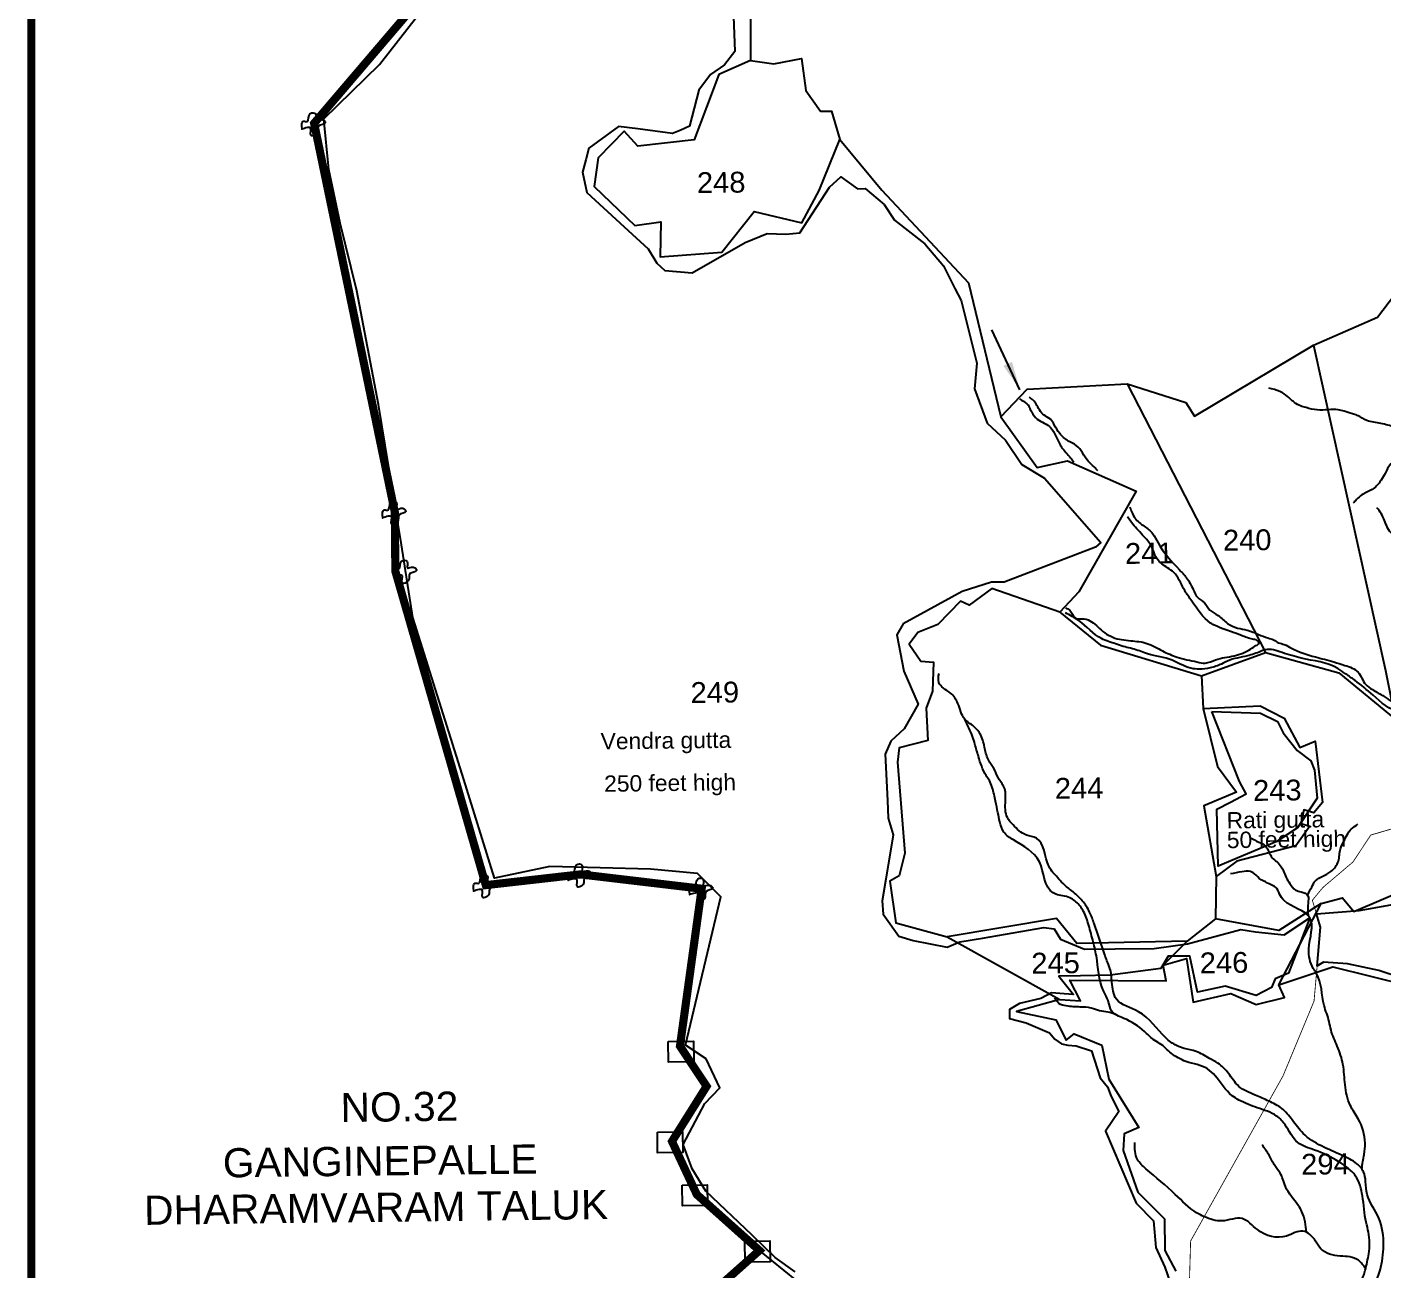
# Model space of a CAD drawing. Header units: feet. Extents: x 806214 to 813245, y 1575800 to 1585148.
# Drawn here: x 806214 to 807881, y 1580432 to 1581960 of the extents above; entities that cross this region are included whole.
import ezdxf
from ezdxf.enums import TextEntityAlignment as Align

# ---------------------------------------------------------------- set-up
doc = ezdxf.new("R2010")
doc.units = ezdxf.units.FT
doc.header["$LTSCALE"] = 15
doc.header["$MEASUREMENT"] = 0
doc.linetypes.add('HIDDEN2', pattern=[0.1875, 0.125, -0.0625])
for name, color, linetype in [('HILL', 17, 'Continuous'), ('PLOT', 7, 'Continuous'), ('PLOT NO', 7, 'Continuous'), ('ROADS', 6, 'Continuous'), ('TANKS-STREAM', 4, 'Continuous'), ('TEXT', 1, 'Continuous'), ('VILLAGE STONES', 240, 'Continuous')]:
    doc.layers.add(name, color=color, linetype=linetype)
doc.layers.add('VILLAGE BOUNDRY', color=5, linetype='HIDDEN2', lineweight=100)
doc.styles.get("Standard").update_dxf_attribs({"font": 'arial.ttf'})
doc.linetypes.add('DOTS', pattern='A,1e-06,-3,["●",Standard,S=3,R=0,X=-1.25,Y=-1.25],-3', length=6.000001)
doc.dimstyles.get("Standard").update_dxf_attribs({"dimtxt": 0.18, "dimasz": 35, "dimexe": 0.18, "dimexo": 0.0625, "dimgap": 0.09, "dimtad": 0, "dimtih": 1, "dimtoh": 1, "dimdec": 4, "dimzin": 0, "dimdsep": 46, "dimtxsty": 'Standard', "dimcen": 0.09, "dimadec": 0, "dimazin": 0, "dimtfac": 1, "dimtdec": 4, "dimtofl": 0, "dimtmove": 0, "dimatfit": 3, "dimfxl": 1, "dimtolj": 1, "dimtzin": 0, "dimarcsym": 0})

msp = doc.modelspace()

# ---------------------------------------------------------------- linework, layer by layer
at = {"layer": 'HILL', "lineweight": -2}
for points in [[(807158.2, 1580429.5), (807133.7, 1580447.2), (807105.2, 1580474.7), (807048.4, 1580529), (807031.5, 1580556.4), (807020.6, 1580586), (807046.9, 1580636.8), (807065.7, 1580656), (807048.6, 1580691.4), (807023.2, 1580708.4), (807066.8, 1580890.9), (807038.2, 1580919.4), (806980.2, 1580924.6), (806856.3, 1580927.9), (806788.3, 1580913.5), (806748.6, 1581041.6), (806687.8, 1581234.2), (806674.2, 1581323.7), (806645.9, 1581495.9), (806619.3, 1581635.7), (806598.7, 1581719.1), (806584.5, 1581785), (806578.4, 1581847.2), (806647.1, 1581914), (806717, 1582004.3)], [(807082.4, 1581973.2), (807083.9, 1581930.1), (807071.1, 1581913.8), (807054.1, 1581901.7), (807039.8, 1581882.7), (807028.1, 1581838.4), (807017.5, 1581833.4), (807007.5, 1581829.3), (806964.5, 1581834.9), (806941, 1581837.9), (806904.4, 1581811.1), (806900.6, 1581797), (806896.8, 1581781.8), (806902, 1581756.6), (806947.7, 1581714.6), (806977.5, 1581687.3), (806987.9, 1581669.8), (806997.8, 1581660.7), (807031.6, 1581658.1), (807096.7, 1581695.2), (807123.9, 1581706.2), (807146.8, 1581705.6), (807164.1, 1581707.1), (807200.2, 1581763.3), (807214.4, 1581775.9), (807235, 1581761.3), (807244.4, 1581761.7), (807267.5, 1581741.9), (807280.3, 1581722.9), (807317.5, 1581693.5), (807340.4, 1581666.4), (807354.5, 1581638.8), (807362.2, 1581623.8), (807381.4, 1581546.8), (807378.9, 1581515.2), (807394.5, 1581473.3), (807416.7, 1581452.1), (807436.8, 1581422.5), (807465, 1581405.6), (807534.1, 1581326.4), (807527.6, 1581320.8), (807415.4, 1581277.8), (807399.5, 1581277.6), (807363.5, 1581266), (807291.1, 1581226.5), (807283.1, 1581212.9), (807291.9, 1581168.2), (807309.3, 1581127.5), (807292.2, 1581097.1), (807276, 1581082), (807269, 1581066), (807271.7, 1581009.1), (807272.7, 1580987.5), (807278.5, 1580966.8), (807269.5, 1580912.6), (807265.1, 1580885.8), (807266.3, 1580869.4), (807285.6, 1580842.3), (807303.1, 1580837.2), (807345.1, 1580828.9), (807360.5, 1580835.3), (807388.5, 1580839.9), (807445.3, 1580849.8), (807463.8, 1580853), (807476.8, 1580851.2), (807484.3, 1580838.6), (807514.2, 1580826.3), (807551.6, 1580826.8), (807599.8, 1580827.1), (807640.5, 1580833.1), (807706.3, 1580850.6), (807724.2, 1580847.8), (807759.6, 1580844), (807791.2, 1580864.9), (807764.8, 1580796.9), (807748.3, 1580789.7), (807744.1, 1580779.1), (807725.3, 1580769.2), (807686.9, 1580780.7), (807652.8, 1580773.6), (807643.7, 1580817.6), (807617, 1580817.6), (807607.9, 1580802.5), (807545.7, 1580794.4), (807509.2, 1580793.6), (807482.3, 1580793), (807500.5, 1580770.6), (807489.2, 1580771.5), (807473.5, 1580772.6), (807460.1, 1580765.8), (807433.9, 1580759.5), (807421.7, 1580752), (807421.8, 1580741.1), (807442.2, 1580735.7), (807470.9, 1580723.6), (807477.7, 1580715.7), (807485.7, 1580709.8), (807493.7, 1580708.3), (807503.7, 1580707.4), (807522.7, 1580701.4), (807533.1, 1580668), (807542.3, 1580656.9), (807546.9, 1580645.1), (807556.2, 1580626.8), (807539.8, 1580602.7), (807577.5, 1580514.1), (807598.8, 1580492.5), (807601.8, 1580459.7), (807613, 1580435.2), (807622.6, 1580407.1)], [(807670.7, 1581118.6), (807730.3, 1581116.5), (807751.5, 1581106.5), (807758.5, 1581092.5), (807775.4, 1581070.7), (807792.5, 1581057.9), (807797, 1581046.5), (807800.3, 1581012.1), (807775.9, 1580975.7), (807750.4, 1580958.6), (807678.2, 1580928.5), (807676.9, 1580998.7), (807693.6, 1581007.3), (807712.8, 1581017.2), (807704.8, 1581032.7), (807670.7, 1581118.6)], [(807800.1, 1580805.6), (807804.3, 1580853.6), (807799.2, 1580870), (807851.9, 1580873.9), (807902.1, 1580883.1)], [(807903.5, 1580791.3), (807875.8, 1580800.3), (807837.3, 1580808.5), (807808, 1580810.4), (807801.9, 1580806.8), (807800.1, 1580805.6)]]:
    msp.add_lwpolyline(points, dxfattribs=at)
at = {"layer": 'PLOT', "lineweight": -2}
for points in [[(807103.4, 1581991.6), (807103.3, 1581918.9), (807131.9, 1581914.8), (807166.1, 1581921.5), (807171.1, 1581882.2), (807189.5, 1581856.7), (807203, 1581856.9), (807213.2, 1581822), (807264.8, 1581759.7), (807371.3, 1581645.7), (807411, 1581481), (807443.3, 1581514.9), (807566.4, 1581521.7), (807638.8, 1581498.7), (807649.4, 1581481.8), (807795.8, 1581569.1), (807874.5, 1581603.6), (807895.3, 1581630.9)], [(807103.3, 1581918.9), (807064.5, 1581901.9), (807034, 1581821.7), (806964.8, 1581813.8), (806947.8, 1581832), (806915.9, 1581799.3), (806911, 1581764.1), (806961.1, 1581716), (806993.1, 1581720.7), (806992, 1581677.8), (807068.1, 1581683.2), (807107.7, 1581733.3), (807166.4, 1581719.5), (807187.6, 1581759.2), (807213.2, 1581822)], [(807795.8, 1581569.1), (807884.1, 1581169.1), (807896.2, 1581109.3)], [(807657.7, 1581162.4), (807736.6, 1581191.1), (807826.6, 1581166.3), (807896.2, 1581109.3), (807922.5, 1581108.7), (807928, 1581128.9), (808048, 1581162.3), (808093, 1581160.7), (808188, 1581208.8), (808221.7, 1581225.9), (808223.1, 1581274.7), (808423.1, 1581294.8), (808691.7, 1581318.3), (808795.2, 1581293.7), (808780, 1581383.6), (808819.8, 1581471.2), (808835.5, 1581526.2), (808949.3, 1581545.8)], [(807566.4, 1581521.7), (807736.6, 1581191.1)], [(807411, 1581481), (807455.6, 1581418.7), (807493.2, 1581426.8), (807577.4, 1581389.4), (807507, 1581265.7), (807483.6, 1581240.8), (807400.1, 1581269.7), (807372.1, 1581249.3), (807361.7, 1581254.2), (807333.8, 1581225.7), (807309, 1581215.8), (807298.2, 1581201.5), (807312.9, 1581180.4), (807328.5, 1581179.2), (807327.2, 1581143.8), (807319.1, 1581122.6), (807321.2, 1581082.8), (807286.1, 1581073.9), (807284.1, 1581056.2), (807292.9, 1580944.5), (807285.9, 1580916.6), (807274.7, 1580910), (807282.1, 1580858.6), (807345.3, 1580841.4), (807483.6, 1580764.3), (807509.2, 1580762.7), (807495.9, 1580788.4), (807614.6, 1580787.4), (807610.9, 1580806.8), (807639.6, 1580814.9), (807647.8, 1580761), (807694, 1580772), (807725.1, 1580758.5), (807759.8, 1580766.8), (807753.1, 1580782.4), (807805.2, 1580882.4), (807752.8, 1580849.5), (807675.3, 1580863.7), (807640.3, 1580836.1), (807610.9, 1580806.8)], [(807805.2, 1580882.4), (807831.3, 1580889.6), (807845.1, 1580872.6), (807912.6, 1580901.2), (807920.3, 1580938.9), (807935.9, 1580956.2), (807944, 1580940.6), (807992.6, 1580961.9), (808068.3, 1580986), (808090.4, 1580989.6), (808164.3, 1581051.7), (808152.9, 1581070.6), (808173.7, 1581084.7), (808186.4, 1581076.7), (808245.2, 1581127.9), (808265.8, 1581129.2), (808265.3, 1581143.3), (808240.4, 1581229), (808458.8, 1581241.6), (808423.1, 1581294.8)], [(807483.6, 1581240.8), (807533.6, 1581200.3), (807657.7, 1581162.4), (807660.1, 1581122.4), (807677.6, 1581051.1), (807701.1, 1581019.6), (807660.9, 1581002.8), (807675.8, 1580915.9), (807675.3, 1580863.7)], [(807660.1, 1581122.4), (807730, 1581125.6), (807759.7, 1581110.4), (807778.9, 1581074.2), (807797.6, 1581082.3), (807806.5, 1581006.6), (807796.2, 1580993.9), (807783.6, 1580997.7), (807779.9, 1580980.8), (807791, 1580977.6), (807774.1, 1580953.5), (807701.3, 1580934.6), (807675.8, 1580915.9)], [(807640.3, 1580836.1), (807504.6, 1580833.2), (807479.7, 1580863.9), (807345.3, 1580841.4)], [(807753.1, 1580782.4), (807819.4, 1580804.6), (807912, 1580781.7), (807920.8, 1580810.1), (808024, 1580837.9), (808039.1, 1580719.7), (808074.7, 1580669.1), (808056.7, 1580650), (808070.5, 1580573.3), (808107.6, 1580547.7), (808103.4, 1580515.5), (808041.5, 1580515.3), (808055.9, 1580500.1), (808038.7, 1580463.8), (807996.1, 1580421.6), (807924, 1580382.5), (807919.4, 1580360.1), (807867.6, 1580339.4)], [(807483.6, 1580764.3), (807430.4, 1580749.6), (807478.6, 1580739.5), (807491.4, 1580714.6), (807501.4, 1580722.4), (807535.2, 1580708.2), (807543.9, 1580666.6), (807580.9, 1580607), (807562.7, 1580599.4), (807561.4, 1580579), (807579.4, 1580527.7), (807612.3, 1580494.9), (807612.8, 1580456), (807626.4, 1580430.3)], [(807190, 1580394.4), (807114.2, 1580455.9)]]:
    msp.add_lwpolyline(points, dxfattribs=at)
at = {"layer": 'PLOT NO', "color": 5, "linetype": 'Continuous', "lineweight": -2, "const_width": 10.2}
msp.add_lwpolyline([(813239.9, 1576334.5), (806218.8, 1576334.5), (806218.8, 1585142.5), (813239.9, 1585142.5)], close=True, dxfattribs=at)
at = {"layer": 'ROADS', "linetype": 'DOTS', "lineweight": -2, "ltscale": 0.15, "const_width": 1}
msp.add_lwpolyline([(807894.8, 1580975.1), (807866.1, 1580966.7), (807844.1, 1580933.5), (807807.3, 1580902.3), (807794.2, 1580886.5), (807804.3, 1580853.6), (807800.1, 1580805.6), (807796.3, 1580762.5), (807758.1, 1580670.4), (807695.3, 1580558.3), (807644.5, 1580467.5), (807642.8, 1580408.5)], dxfattribs=at)
at = {"layer": 'TANKS-STREAM', "lineweight": -2}
for points in [[(807569.7, 1581370.4), (807572.2, 1581363.8), (807576.1, 1581356.4), (807587.4, 1581346.5), (807598, 1581337.2), (807604.4, 1581326), (807630.7, 1581292.9), (807639.4, 1581283.1), (807647.5, 1581268.7), (807653.2, 1581258.7), (807661.4, 1581252.2), (807668.2, 1581243.3), (807678.3, 1581236.7), (807690, 1581226.8), (807702.3, 1581221.2), (807714.1, 1581218.6), (807728.1, 1581213.4), (807739.5, 1581209.1), (807746.6, 1581206.6), (807752.6, 1581203.2), (807759.7, 1581201), (807768.4, 1581196.5), (807797.9, 1581185.8), (807820.6, 1581179.6), (807834.2, 1581175.3), (807850.6, 1581166.8), (807859.8, 1581151.9), (807868, 1581145.6), (807882.5, 1581137), (807893, 1581130.5), (807903.1, 1581127.4), (807911.4, 1581130.1), (807920.5, 1581137.7), (807932.4, 1581144.3), (807943.1, 1581147), (807953.4, 1581149.7), (807961.2, 1581152.3), (807967.4, 1581156.7), (807978.4, 1581162.8), (808001.8, 1581170.4), (808025.3, 1581176.2), (808036.2, 1581176.4), (808049, 1581176.8), (808064.9, 1581175.7), (808077.1, 1581176), (808089, 1581185), (808104.7, 1581194.6), (808121.5, 1581201.6), (808136.1, 1581211.3), (808163.1, 1581223), (808184.4, 1581229.2), (808198.5, 1581235), (808211.4, 1581244.1), (808213.3, 1581247.3), (808194.9, 1581265.1), (808189.2, 1581271.3), (808185.5, 1581277), (808167.8, 1581300.3), (808150.9, 1581311.1), (808106.4, 1581358.5), (808080.9, 1581377), (808073.2, 1581387.1), (808055.8, 1581406), (808051.6, 1581415.6), (808032.9, 1581450.4), (808013.5, 1581475.8), (808006.1, 1581486.3), (807998.4, 1581501.6), (807993.8, 1581511.8), (807987.5, 1581549), (807986.1, 1581555.1), (807981.9, 1581563.6)], [(807530.2, 1581414.6), (807525.8, 1581419.6), (807518.7, 1581426.3), (807503.9, 1581445.7), (807494.1, 1581451.2), (807483.5, 1581460.5), (807476.9, 1581471.2), (807472, 1581478.1), (807464.4, 1581482.9), (807458.6, 1581489.5), (807454.5, 1581496.7), (807451.2, 1581501), (807446.3, 1581505)], [(807961.8, 1581450.2), (807951.4, 1581458.9), (807936.8, 1581455.9), (807919.9, 1581459.5), (807903.5, 1581464.9), (807894.8, 1581468.3), (807887.1, 1581470.7), (807869.8, 1581474.4), (807861.2, 1581476.4), (807849.5, 1581482.7), (807843.4, 1581484.8), (807833.5, 1581487.7), (807826.1, 1581489.7), (807813.6, 1581489.6), (807800.3, 1581489.4), (807786.5, 1581492.2), (807779.6, 1581494.3), (807772.2, 1581498.5), (807767, 1581503.2), (807759.6, 1581509.1), (807754.3, 1581512), (807740.5, 1581516.2)], [(807434.2, 1581502.9), (807443.2, 1581496.9), (807445.6, 1581494.2), (807446.7, 1581491.3), (807449.2, 1581486.5), (807455.8, 1581478.2), (807472.6, 1581467.4), (807475.7, 1581462.8), (807479.3, 1581456.2), (807485.9, 1581443.6), (807496.8, 1581430.6), (807500.9, 1581425.2)], [(807933.7, 1581455.8), (807933.1, 1581442.3), (807926.2, 1581438), (807914.2, 1581435.2), (807902.2, 1581430.8), (807894.1, 1581425.9), (807888.2, 1581419.8), (807882.7, 1581409.4), (807877.2, 1581400.8), (807867.8, 1581391.6), (807855, 1581385), (807848.6, 1581379.3), (807844.4, 1581375)], [(807490.6, 1581245.9), (807495.8, 1581243.1), (807502.4, 1581233.6), (807513.7, 1581232.4), (807530.4, 1581222.6), (807538.9, 1581215.4), (807548.8, 1581209.9), (807571, 1581205.6), (807590.7, 1581202.4), (807610, 1581193.1), (807627.8, 1581185.5), (807652.3, 1581179.6), (807662.6, 1581178.2), (807675.2, 1581182.2), (807698.1, 1581187.1), (807718.2, 1581195.3), (807724.9, 1581199.6), (807728.7, 1581202.5), (807726.5, 1581205.8), (807720.7, 1581207.5), (807707, 1581212.1), (807694.8, 1581216.4), (807685.5, 1581219.7), (807674.9, 1581224.2), (807669.1, 1581227.4), (807646, 1581254.4), (807637.2, 1581267.2), (807625.8, 1581287.4), (807618.1, 1581294.1), (807604.4, 1581304.7), (807595.5, 1581323.3), (807587.1, 1581333.7), (807573.6, 1581349), (807566.7, 1581357.8)], [(808059.8, 1581176.2), (808049.7, 1581188.4), (808041.8, 1581200.6), (808025.1, 1581208.1), (808010.5, 1581218.1), (808000.5, 1581231.2), (807990, 1581254.9), (807986.9, 1581260.4), (807983.9, 1581262.1), (807968.4, 1581273.4), (807960.6, 1581284.4), (807951.5, 1581297.9), (807935.8, 1581315), (807921.9, 1581329.7), (807892.4, 1581337), (807886.8, 1581344.6), (807878.9, 1581362), (807873.7, 1581369.1)], [(809662.7, 1579789.2), (809657.9, 1579797.8), (809658.9, 1579823), (809659.3, 1579837.6), (809661.4, 1579848.2), (809663.8, 1579856.9), (809664.6, 1579882.3), (809668.5, 1579901.3), (809676, 1579929.4), (809688.4, 1579967.4), (809688.3, 1579999.6), (809693.1, 1580034.3), (809691.9, 1580040.7), (809685.1, 1580070.3), (809680.2, 1580079.1), (809666.4, 1580091.5), (809657.9, 1580093.7), (809650.4, 1580112.8), (809638.5, 1580127.5), (809633.9, 1580136.4), (809625.7, 1580163.9), (809618.1, 1580190.1), (809612.4, 1580197.8), (809596.3, 1580211.9), (809590.5, 1580219.8), (809583.7, 1580253.3), (809582.4, 1580266.7), (809577.7, 1580284.2), (809575.7, 1580289.8), (809564.9, 1580297.5), (809542, 1580298.9), (809527.4, 1580299.8), (809503.8, 1580296.5), (809493.8, 1580298), (809489.8, 1580297.7), (809471.9, 1580297.2), (809467.8, 1580292.4), (809457.6, 1580282.7), (809450.6, 1580279.3), (809433.8, 1580278.8), (809411, 1580293), (809406.7, 1580303.6), (809406.7, 1580326.3), (809407.2, 1580366.1), (809412.1, 1580382.1), (809414.7, 1580392.8), (809408.1, 1580408.6), (809388.3, 1580422.1), (809379.2, 1580435.4), (809350.9, 1580471.7), (809324.5, 1580474.9), (809314.4, 1580479.1), (809309.4, 1580480.9), (809297.1, 1580480.8), (809275.2, 1580478.3), (809258.8, 1580480.3), (809249.7, 1580484.6), (809238.3, 1580490.7), (809226.3, 1580499), (809217, 1580509.2), (809211.6, 1580518.7), (809208.6, 1580527.9), (809207.9, 1580533.9), (809212.1, 1580545), (809209.9, 1580572.3), (809208.1, 1580585.1), (809208, 1580596.7), (809208.1, 1580609.9), (809207, 1580630.6), (809206.5, 1580668.2), (809207.7, 1580692.8), (809210, 1580710.4), (809210.3, 1580723.4), (809202.1, 1580738.8), (809197.5, 1580745.8), (809178.7, 1580760.6), (809176.1, 1580768.6), (809163.3, 1580791.4), (809154.6, 1580803.4), (809139, 1580810.7), (809113.2, 1580821.4), (809060.7, 1580836), (809014.7, 1580863), (808995, 1580876.8), (808974.1, 1580898.1), (808958.8, 1580918.9), (808945.1, 1580936.3), (808938.3, 1580951.2), (808931.6, 1580967.7), (808913.5, 1581003.3), (808903.8, 1581015.2), (808890.1, 1581033), (808878.4, 1581044.4), (808863.2, 1581054.2), (808839.5, 1581066.5), (808824.3, 1581071.3), (808788.7, 1581076.3), (808765.3, 1581095.6), (808752.8, 1581119.8), (808732.6, 1581134.5), (808726.8, 1581152), (808719.2, 1581159.9), (808691.9, 1581180.1), (808679.2, 1581193), (808665.9, 1581209.8), (808656.6, 1581250.2), (808652.3, 1581265.1), (808642.7, 1581279.9), (808629.5, 1581293), (808611.2, 1581293.9), (808587.4, 1581288.1), (808572, 1581284), (808543.7, 1581280.8), (808507.8, 1581273.2), (808488.1, 1581275.7), (808415, 1581259.6), (808392.4, 1581254), (808381.5, 1581240.1), (808372.8, 1581228.5), (808363.2, 1581222.6), (808351.3, 1581216.3), (808331.8, 1581213.4), (808306.9, 1581218.8), (808294, 1581222.2), (808272.2, 1581231.6), (808249, 1581245.5), (808237.9, 1581247.6), (808204.4, 1581231.7), (808184.2, 1581222.1), (808156.8, 1581212.5), (808135.3, 1581198.5), (808093.8, 1581177.9), (808089.8, 1581172.6), (808067.5, 1581171), (808053.8, 1581168.4), (808037.4, 1581167.5), (808012.3, 1581158.8), (808004.9, 1581156.3), (807972.9, 1581149), (807944.8, 1581140), (807930.8, 1581134.5), (807914.9, 1581123.1), (807912.2, 1581119.6), (807902.6, 1581118.2), (807868.8, 1581138.6), (807846.3, 1581157), (807835.1, 1581164.9), (807825.4, 1581171.6), (807780.6, 1581184.2), (807757, 1581191.1), (807736.2, 1581194.5), (807730.6, 1581192.5), (807714.5, 1581187), (807689.7, 1581180.6), (807682.6, 1581177), (807668.4, 1581172.3), (807655.2, 1581170.6), (807644.9, 1581171.8), (807618.3, 1581182.9), (807587.9, 1581190.6), (807579.5, 1581193.8), (807561.6, 1581198.6), (807552.2, 1581201.7), (807535.1, 1581208.2), (807507.1, 1581230.4), (807490.6, 1581240)], [(809123.6, 1579708.6), (809124.6, 1579701.4), (809121.9, 1579698.6), (809111.3, 1579698.2), (809101.7, 1579699.1), (809090.6, 1579698.9), (809074.8, 1579696), (809051.6, 1579694.5), (809038.6, 1579692.9), (809027.5, 1579688.8), (809018.3, 1579679.8), (809014.6, 1579676), (809000.6, 1579674.9), (808992.4, 1579675.5), (808973.4, 1579664.9), (808966.8, 1579662.3), (808937.3, 1579656.5), (808913.6, 1579658.2), (808899.3, 1579674), (808890.3, 1579682), (808866.5, 1579697.9), (808836.4, 1579703.6), (808813.8, 1579708.8), (808793.8, 1579712), (808755.5, 1579716.4), (808742.9, 1579717.7), (808722.9, 1579715.2), (808702.7, 1579714.7), (808678.9, 1579718.6), (808668.3, 1579720.7), (808653.2, 1579728.1), (808596.3, 1579728.7), (808578.6, 1579725.2), (808572, 1579720.7), (808569.6, 1579717.5), (808556.3, 1579712.4), (808540.8, 1579709.5), (808532.9, 1579705.7), (808526.4, 1579699.2), (808512.8, 1579695), (808504.5, 1579691.5), (808497.4, 1579689.2), (808481.3, 1579691.2), (808457.5, 1579691.8), (808442.6, 1579692.9), (808425.3, 1579699.3), (808411.4, 1579705.8), (808403.4, 1579715.8), (808384.2, 1579724.9), (808364.2, 1579742), (808352.3, 1579749.7), (808347.7, 1579755.5), (808341.7, 1579762.9), (808335, 1579770.7), (808328.4, 1579784.4), (808319.1, 1579797.6), (808311, 1579806.2), (808293.1, 1579817.6), (808283, 1579818), (808271.4, 1579815.8), (808261.2, 1579803.6), (808257.4, 1579796.9), (808250, 1579774.9), (808242, 1579759.6), (808239.4, 1579753.4), (808222.4, 1579734.2), (808208.3, 1579729.9), (808175.5, 1579714.2), (808145.5, 1579702.5), (808138.4, 1579699.2), (808132.8, 1579696.9), (808122.5, 1579693.3), (808082.5, 1579692.2), (808068.2, 1579693.1), (808026.7, 1579692.9), (808006.5, 1579695.2), (807989, 1579708.6), (807974, 1579717), (807961.1, 1579725), (807923.7, 1579736.1), (807902.9, 1579733.9), (807883.3, 1579736.1), (807864.4, 1579758.8), (807858.2, 1579778), (807843.7, 1579786.1), (807811.5, 1579807.4), (807786, 1579834.1), (807770.4, 1579857), (807765.9, 1579876.9), (807765.7, 1579892.8), (807767.1, 1579906.4), (807770.7, 1579975.5), (807769.6, 1580005.1), (807772.2, 1580023.9), (807772.7, 1580035.1), (807766.5, 1580062.8), (807762.5, 1580073.5), (807744.4, 1580103.9), (807747.6, 1580130.9), (807744.3, 1580147.6), (807743.7, 1580164.8), (807745.3, 1580185.9), (807745.8, 1580208.5), (807746.4, 1580223.3), (807744.3, 1580240.1), (807752.3, 1580258.4), (807756.3, 1580278.4), (807764.2, 1580303.8), (807781.7, 1580336.8), (807798.8, 1580348.4), (807814.3, 1580354.4), (807829.1, 1580363.2), (807845.7, 1580379.8), (807853.4, 1580386.9), (807860.3, 1580395.2), (807877.5, 1580431.7), (807881.8, 1580461.8), (807875.9, 1580495.7), (807861.8, 1580524.8), (807859.7, 1580540.8), (807857.2, 1580552.4), (807848.9, 1580562.5), (807830.8, 1580572.8), (807783, 1580599.8), (807769.5, 1580616.4), (807756.5, 1580630.6), (807740.7, 1580639.4), (807723.8, 1580647), (807703.8, 1580657.7), (807691.1, 1580673.5), (807678, 1580686.2), (807667.8, 1580691.9), (807651.2, 1580700.7), (807636.7, 1580704.4), (807627.3, 1580707.8), (807613.9, 1580717.4), (807580.5, 1580749.4), (807553.2, 1580764.9), (807547.7, 1580785.7), (807545.3, 1580802.6), (807541.6, 1580812.1), (807539, 1580819.5), (807525.9, 1580857.9), (807520.3, 1580872), (807511.3, 1580885.9), (807498.3, 1580898.1), (807487.7, 1580907), (807480.8, 1580914.5), (807470.5, 1580927.8), (807455, 1580962.7), (807442.5, 1580966.7), (807426.2, 1580979.2), (807419.2, 1580988.1), (807416.8, 1581008.7), (807415.2, 1581025.2), (807408.2, 1581036.5), (807402.5, 1581048.5), (807396.2, 1581058.4), (807391.5, 1581072.8), (807386.5, 1581089.3), (807378, 1581100.2), (807366.5, 1581109.4), (807358.3, 1581128.5), (807349.2, 1581141.2), (807340.5, 1581147.3), (807334.9, 1581154.4), (807335.1, 1581165.5)], [(807784.9, 1579816.1), (807776.6, 1579823.9), (807767.8, 1579836.5), (807755.8, 1579852.8), (807754.3, 1579861.7), (807752.7, 1579874.4), (807755, 1579898.3), (807754.8, 1579913.6), (807758.8, 1579939.8), (807759.2, 1579949.3), (807761.5, 1580008.9), (807761.2, 1580028), (807756.8, 1580047.9), (807750, 1580064.6), (807739.4, 1580083.3), (807733.2, 1580119.2), (807735.6, 1580143.2), (807735.8, 1580158.9), (807735.6, 1580172.3), (807735.4, 1580192.2), (807735.7, 1580225.6), (807735.5, 1580241.6), (807741, 1580263.9), (807745, 1580277), (807752.4, 1580303.8), (807761.6, 1580332.7), (807767.9, 1580345.8), (807772.9, 1580352), (807783.9, 1580356.3), (807797.6, 1580363), (807825.8, 1580378.3), (807839.8, 1580393.8), (807851, 1580412.3), (807857.4, 1580425.4), (807859.2, 1580431.6), (807863.6, 1580451.9), (807863.3, 1580478.3), (807860.4, 1580490.5), (807855.8, 1580523), (807847.4, 1580547.4), (807836.9, 1580558), (807826.9, 1580564.8), (807796.8, 1580579.3), (807776.4, 1580588.6), (807760.7, 1580610.3), (807750.3, 1580621.2), (807726.4, 1580631.3), (807704, 1580640.9), (807695.5, 1580646.2), (807674.7, 1580670.7), (807665.4, 1580679.1), (807638.8, 1580688.3), (807620.7, 1580698.4), (807606.4, 1580710.5), (807598.6, 1580715.3), (807587.8, 1580725.2), (807562.3, 1580741.3), (807547.2, 1580750.7), (807543.6, 1580761.4), (807537.3, 1580775.1), (807528.6, 1580818), (807524.1, 1580837.9), (807518.5, 1580858.1), (807511.8, 1580874.5), (807502, 1580885.9), (807495.9, 1580889.6), (807478.6, 1580894), (807475.5, 1580895.5), (807458.5, 1580933.8), (807426.7, 1580960.6), (807414.7, 1580970.4), (807409.9, 1580983), (807407.5, 1580994.4), (807404.6, 1581008.2), (807400.5, 1581025.3), (807397, 1581033.7), (807393.1, 1581039.8), (807383.6, 1581063.3), (807379.2, 1581078.6), (807376.4, 1581087.7), (807366.8, 1581109)], [(807788.3, 1580892.4), (807793.4, 1580902.8), (807798, 1580910.4), (807807.1, 1580916.1), (807816.9, 1580921.7), (807826.2, 1580934.7), (807828.8, 1580949.8), (807833, 1580959), (807842, 1580974.1), (807850.2, 1580979.9)], [(807718, 1580963.3), (807728.2, 1580958), (807736.7, 1580952.9), (807744.8, 1580938.8), (807750.5, 1580934), (807755.9, 1580927.6), (807758.9, 1580922.3), (807761.9, 1580914.6), (807766.6, 1580907.1), (807773.4, 1580899.1), (807780.5, 1580897), (807788.7, 1580891.8), (807789, 1580883.2), (807788.9, 1580867.8)], [(807854.9, 1580556.3), (807857.8, 1580573.9), (807859.1, 1580588), (807850.6, 1580617.6), (807840.7, 1580634.5), (807834.4, 1580659.6), (807831.9, 1580684.8), (807824.9, 1580707), (807817.2, 1580726.9), (807814.9, 1580737.3), (807808.7, 1580757.2), (807799.3, 1580796.6), (807795.4, 1580802.7), (807790, 1580826.7), (807791.2, 1580864.9), (807759.6, 1580886.1), (807754, 1580894), (807748.8, 1580902.7), (807746.2, 1580904.1), (807739.2, 1580907.7), (807728.9, 1580913.4), (807721.1, 1580920.6), (807718.2, 1580921.7), (807707.6, 1580921.5), (807693.4, 1580918.8)], [(807552.7, 1580745.7), (807542.8, 1580749), (807532.6, 1580750.7), (807522.3, 1580753.8), (807508.6, 1580755.2), (807491.6, 1580756.5), (807482.6, 1580759.7), (807477.1, 1580766.3)], [(807859.8, 1580433.7), (807850.8, 1580443.8), (807840.3, 1580447.9), (807828.6, 1580449), (807804.6, 1580457.9), (807798.2, 1580467.4), (807782.6, 1580479.7), (807762.6, 1580473.6), (807726.6, 1580481.5), (807708, 1580495), (807683, 1580492.2), (807661.3, 1580497.4), (807651.9, 1580502.2), (807625.7, 1580524.9), (807589.6, 1580556.3), (807579, 1580567.9), (807575.8, 1580588.7)], [(807787.2, 1580478.2), (807781.4, 1580503.5), (807777.3, 1580510.8), (807761.1, 1580534.5), (807758, 1580543.7), (807754.6, 1580551), (807748.2, 1580560.2), (807741, 1580573.2), (807732.4, 1580585.6)]]:
    msp.add_spline(points, degree=3, dxfattribs=at)
at = {"layer": 'VILLAGE BOUNDRY', "lineweight": -2, "ltscale": 10, "const_width": 10}
msp.add_lwpolyline([(807044.1, 1580393.6), (807114.2, 1580455.9), (807037.2, 1580524.7), (807006.7, 1580590), (807049.3, 1580657.8), (807016.5, 1580707.1), (807043.2, 1580900.7), (806894.1, 1580918.3), (806777.7, 1580905.1), (806666.5, 1581291.1), (806665.8, 1581363.9), (806566.6, 1581841.9), (806915.4, 1582250.6)], dxfattribs=at)
at = {"layer": 'VILLAGE STONES', "lineweight": -2}
for points in [[(807002.2, 1580712.9), (807033.1, 1580713.3), (807033.4, 1580687.9), (807002.5, 1580687.5)], [(806988.7, 1580601.4), (807019.6, 1580601.7), (807019.9, 1580576.3), (806989, 1580575.9)], [(807019.2, 1580536.1), (807050.1, 1580536.5), (807050.5, 1580511), (807019.5, 1580510.6)], [(807096.3, 1580467.2), (807127.2, 1580467.6), (807127.5, 1580442.1), (807096.6, 1580441.7)]]:
    msp.add_lwpolyline(points, close=True, dxfattribs=at)
for points in [[(806552, 1581834.9), (806553.5, 1581844.4), (806558.1, 1581844.2), (806561.7, 1581853.8), (806568.4, 1581853.4), (806568.8, 1581845.4), (806576.4, 1581846.4), (806580.2, 1581842.4), (806572, 1581838.5), (806569.9, 1581829.5), (806562.5, 1581827.1), (806561.6, 1581836.5), (806552, 1581834.9), (806552.2, 1581835)], [(806651.2, 1581356.9), (806652.8, 1581366.4), (806657.3, 1581366.2), (806661, 1581375.8), (806667.7, 1581375.4), (806668.1, 1581367.4), (806675.6, 1581368.5), (806679.4, 1581364.4), (806671.3, 1581360.5), (806669.2, 1581351.5), (806661.7, 1581349.1), (806660.9, 1581358.5), (806651.2, 1581356.9), (806651.4, 1581357)], [(806664.5, 1581284.6), (806666, 1581294.1), (806670.6, 1581293.9), (806674.2, 1581303.5), (806680.9, 1581303.1), (806681.3, 1581295.1), (806688.8, 1581296.1), (806692.6, 1581292.1), (806684.5, 1581288.2), (806682.4, 1581279.2), (806674.9, 1581276.8), (806674.1, 1581286.2), (806664.5, 1581284.6), (806664.6, 1581284.7)], [(806879.4, 1580911.2), (806881, 1580920.7), (806885.6, 1580920.6), (806889.2, 1580930.1), (806895.9, 1580929.7), (806896.3, 1580921.7), (806903.8, 1580922.8), (806907.6, 1580918.8), (806899.5, 1580914.8), (806897.4, 1580905.8), (806889.9, 1580903.4), (806889.1, 1580912.8), (806879.4, 1580911.2), (806879.6, 1580911.3)], [(806763.1, 1580898), (806764.6, 1580907.5), (806769.2, 1580907.4), (806772.8, 1580916.9), (806779.5, 1580916.5), (806779.9, 1580908.5), (806787.4, 1580909.6), (806791.3, 1580905.6), (806783.1, 1580901.7), (806781, 1580892.6), (806773.5, 1580890.3), (806772.7, 1580899.6), (806763.1, 1580898), (806763.3, 1580898.1)], [(807028.6, 1580893.7), (807030.1, 1580903.2), (807034.7, 1580903), (807038.3, 1580912.6), (807045.1, 1580912.1), (807045.5, 1580904.1), (807053, 1580905.2), (807056.8, 1580901.2), (807048.6, 1580897.3), (807046.6, 1580888.3), (807039.1, 1580885.9), (807038.3, 1580895.3), (807028.6, 1580893.7), (807028.8, 1580893.8)]]:
    msp.add_spline(points, degree=3, dxfattribs=at)

# ---------------------------------------------------------------- texts
at = {"layer": 'PLOT NO', "lineweight": -2}
for s, p in [('248', (807067.2, 1581769.2)), ('240', (807714.1, 1581329.5)), ('241', (807593.6, 1581313.2)), ('249', (807059.4, 1581142.2)), ('244', (807507.4, 1581024.4)), ('243', (807751.1, 1581021.8)), ('245', (807478.4, 1580809.4)), ('246', (807685.6, 1580809.8)), ('294', (807810.3, 1580562.2))]:
    msp.add_text(s, height=25.62, rotation=0.7338, dxfattribs=at).set_placement(p, align=Align.MIDDLE_CENTER)
at = {"layer": 'TEXT', "color": 7, "lineweight": -2}
for s, height, p in [('Vendra gutta', 20.074, (806919.1, 1581071.9)), ('250 feet high', 20.074, (806923.4, 1581019.8)), ('Rati gutta', 20.07, (807688.9, 1580974.7)), ('50 feet high', 20.074, (807689.2, 1580950.5))]:
    msp.add_text(s, height=height, rotation=0.7338, dxfattribs=at).set_placement(p)
at = {"layer": 'TEXT', "lineweight": -2}
for s, height, p in [('NO.32', 35.87, (806599.3, 1580613.7)), ('GANGINEPALLE', 35.868, (806454.5, 1580545.6)), ('DHARAMVARAM TALUK', 35.868, (806357.7, 1580487.3))]:
    msp.add_text(s, height=height, rotation=0.7338, dxfattribs=at).set_placement(p)

# ---------------------------------------------------------------- leaders
at = {"layer": 'VILLAGE BOUNDRY', "linetype": 'Continuous', "lineweight": -2}
msp.add_leader([(807434.5, 1581514.3), (807400.1, 1581587.8)], dimstyle='Standard', override={"dimgap": 0.09, "dimtad": 0}, dxfattribs=at)

doc.saveas('drawing.dxf')
